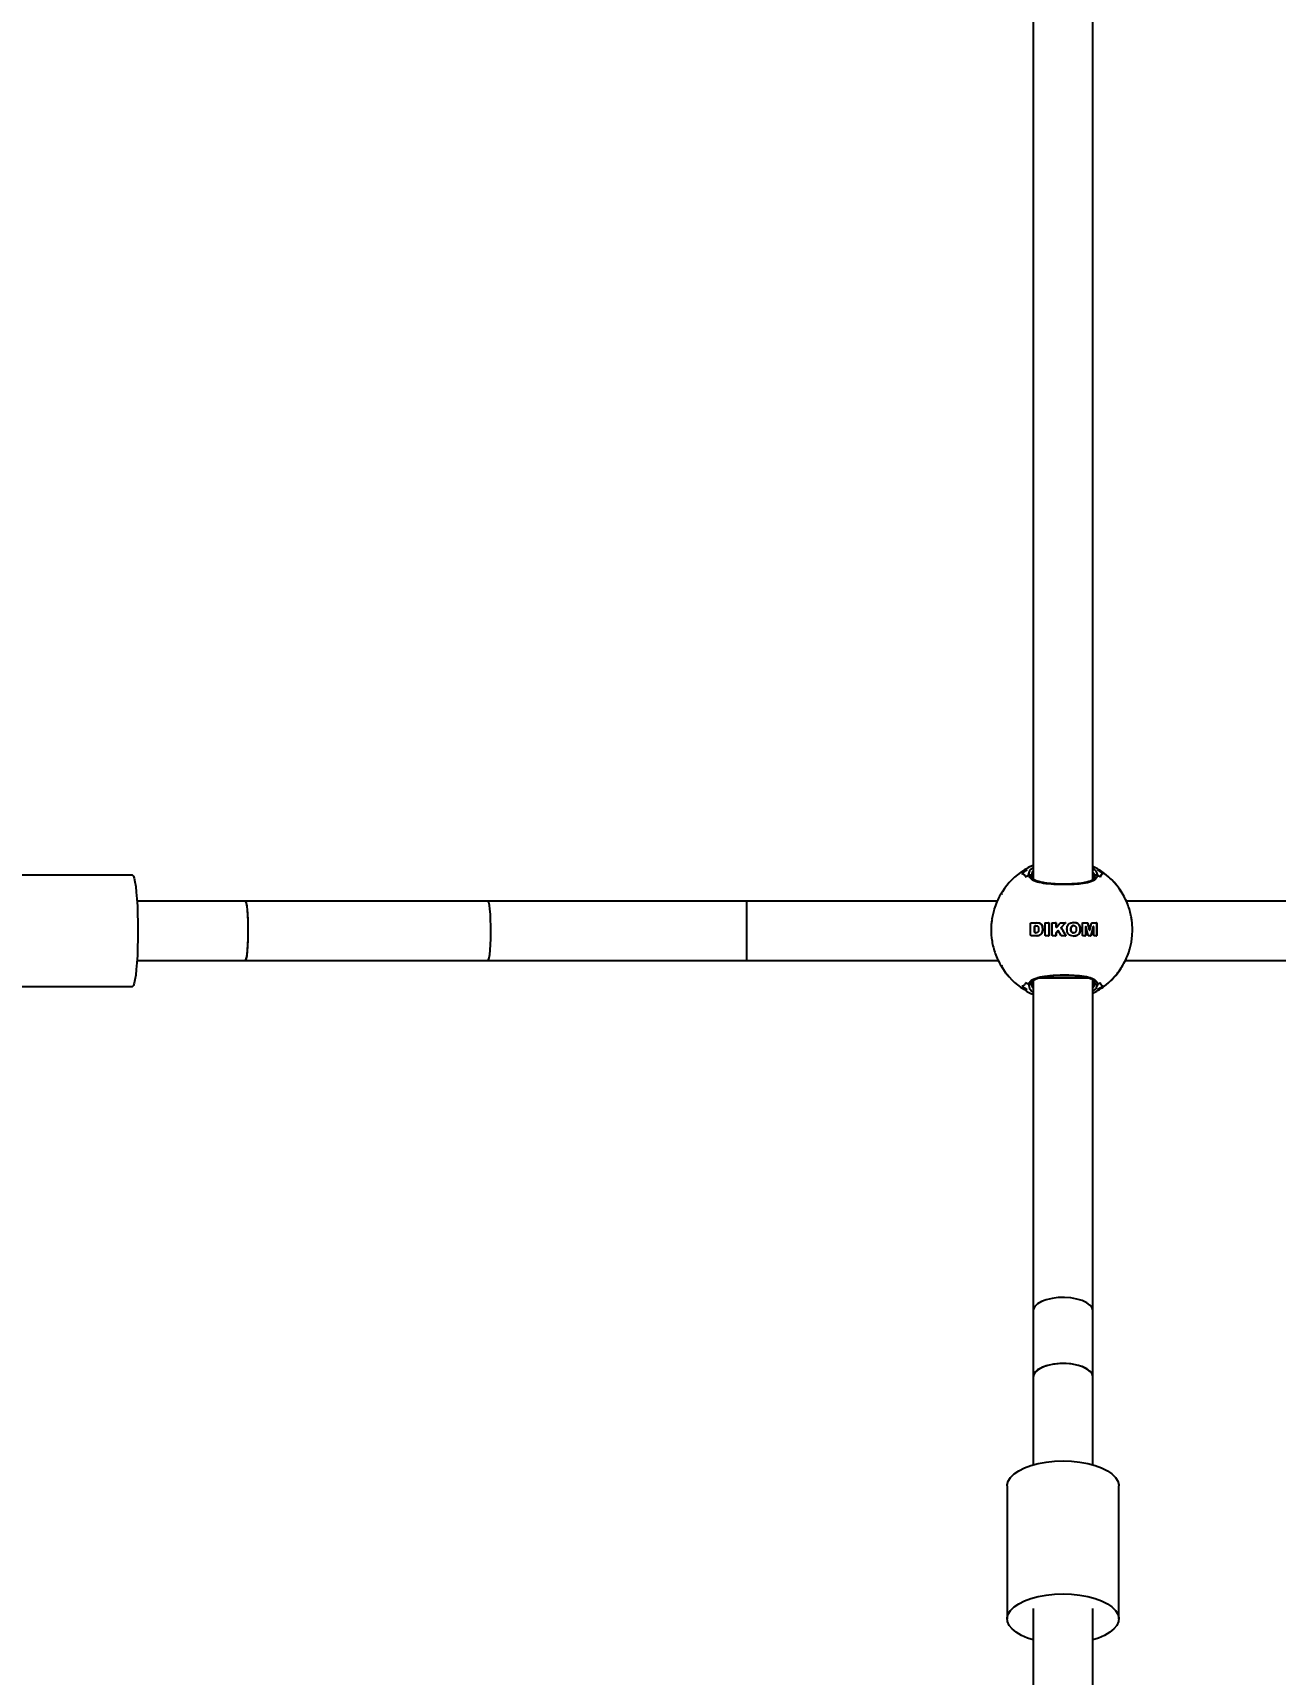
# Model space of a CAD drawing. Header units: millimetres. Extents: x -3650 to 2858, y -2899 to 2376.
# Drawn here: x -972.9 to -638.6, y -374.2 to 67.3 of the extents above; entities that cross this region are included whole.
import ezdxf

# ---------------------------------------------------------------- set-up
doc = ezdxf.new("R2010")
doc.units = ezdxf.units.MM
doc.layers.add('DIKOM_ОБЪЕКТ', color=7, linetype='Continuous')
doc.layers.add('DIKOM_РАЗМЕР_ЗОНА', color=7, linetype='Continuous')
doc.styles.add('style1', font='arial.ttf', dxfattribs={"width": 0.8})
doc.dimstyles.new('1-50', dxfattribs={"dimtxt": 300, "dimasz": 200, "dimexe": 100, "dimexo": 0, "dimgap": 100, "dimtad": 1, "dimdec": 0, "dimtxsty": 'style1', "dimcen": 0, "dimclrd": 7, "dimclre": 7, "dimadec": 1, "dimazin": 2, "dimtfac": 1, "dimtdec": 0, "dimtmove": 0, "dimatfit": 3, "dimfxl": 0, "dimlwd": 25, "dimlwe": 18, "dimarcsym": 0})

# ---------------------------------------------------------------- blocks, each defined once
blk = doc.blocks.new('*D0')
at = {"layer": 'Defpoints', "color": 0, "transparency": 16777216}
for p in [(-2742.04, -185.51), (2857.96, -185.51), (2857.96, -2799.5)]:
    blk.add_point(p, dxfattribs=at)
at = {"layer": 'DIKOM_РАЗМЕР_ЗОНА', "color": 7, "lineweight": 18, "transparency": 16777216}
for p, q in [((-2742.04, -185.51), (-2742.04, -2899.5)), ((2857.96, -185.51), (2857.96, -2899.5))]:
    blk.add_line(p, q, dxfattribs=at)
at = {"layer": 'DIKOM_РАЗМЕР_ЗОНА', "color": 7, "lineweight": 25, "transparency": 16777216}
blk.add_line((-2542.04, -2799.5), (2657.96, -2799.5), dxfattribs=at)
at = {"layer": 'DIKOM_РАЗМЕР_ЗОНА', "color": 7, "transparency": 16777216}
for points in [[(-2542.04, -2766.17), (-2542.04, -2832.83), (-2742.04, -2799.5)], [(2657.96, -2766.17), (2657.96, -2832.83), (2857.96, -2799.5)]]:
    blk.add_solid(points, dxfattribs=at)
at = {"layer": 'DIKOM_РАЗМЕР_ЗОНА', "color": 0, "transparency": 16777216, "insert": (57.96, -2546.33), "char_height": 300, "attachment_point": 5, "style": 'style1'}
blk.add_mtext('5600', dxfattribs=at)
blk = doc.blocks.new('*D1')
at = {"layer": 'Defpoints', "color": 0, "transparency": 16777216}
for p in [(-3199.48, 2375.76), (417.74, 2375.76), (57.96, -2124.24)]:
    blk.add_point(p, dxfattribs=at)
at = {"layer": 'DIKOM_РАЗМЕР_ЗОНА', "color": 7, "lineweight": 18, "transparency": 16777216}
for p, q in [((417.74, 2375.76), (-3299.48, 2375.76)), ((57.96, -2124.24), (-3299.48, -2124.24))]:
    blk.add_line(p, q, dxfattribs=at)
at = {"layer": 'DIKOM_РАЗМЕР_ЗОНА', "color": 7, "lineweight": 25, "transparency": 16777216}
blk.add_line((-3199.48, -1924.24), (-3199.48, 2175.76), dxfattribs=at)
at = {"layer": 'DIKOM_РАЗМЕР_ЗОНА', "color": 7, "transparency": 16777216}
for points in [[(-3232.81, 2175.76), (-3166.14, 2175.76), (-3199.48, 2375.76)], [(-3232.81, -1924.24), (-3166.14, -1924.24), (-3199.48, -2124.24)]]:
    blk.add_solid(points, dxfattribs=at)
at = {"layer": 'DIKOM_РАЗМЕР_ЗОНА', "color": 0, "transparency": 16777216, "insert": (-3452.65, 125.76), "char_height": 300, "attachment_point": 5, "rotation": 90, "style": 'style1'}
blk.add_mtext('4500', dxfattribs=at)

msp = doc.modelspace()

# ---------------------------------------------------------------- linework, layer by layer
at = {"layer": 'DIKOM_ОБЪЕКТ'}
for p, q in [((-703.67, 112.34), (-703.67, -160.3)), ((-687.67, -160.49), (-687.67, 112.53)), ((-686.69, -158.53), (-686.41, -159.3)), ((-946.07, -159.24), (-985.87, -159.24)), ((-704.13, -159.64), (-704.14, -159.45)), ((-687.17, -159.78), (-687.2, -159.69)), ((-915.67, -166.24), (-944.81, -166.24)), ((-850.41, -166.24), (-915.67, -166.24)), ((-780.75, -166.24), (-850.41, -166.24)), ((-713.33, -166.24), (-780.75, -166.24)), ((-780.75, -182.24), (-780.75, -166.24)), ((-712.15, -164.22), (-712.23, -164.48)), ((-711.89, -163.59), (-712.06, -163.87)), ((-711.99, -163.73), (-712.04, -163.89)), ((-413.33, -166.24), (-678.67, -166.24)), ((-704.41, -172.22), (-704.31, -172.11)), ((-704.31, -172.11), (-704.2, -172.07)), ((-704.2, -172.07), (-704.11, -172.07)), ((-704.11, -172.07), (-702.77, -172.07)), ((-702.77, -172.07), (-702.06, -172.17)), ((-702.06, -172.17), (-702.77, -172.07)), ((-702.06, -172.17), (-701.91, -172.23)), ((-701.91, -172.23), (-702.06, -172.17)), ((-702.06, -172.17), (-702.06, -172.17)), ((-700.29, -172.07), (-699.59, -172.07)), ((-698.39, -172.07), (-697.7, -172.07)), ((-696.15, -172.07), (-695.11, -172.07)), ((-696.06, -173.25), (-695.05, -172.21)), ((-695.05, -172.21), (-696.05, -173.25)), ((-695.05, -172.21), (-695.05, -172.21)), ((-692.14, -172.09), (-692.81, -172.05)), ((-692.14, -172.09), (-692.14, -172.09)), ((-690.24, -172.07), (-689.23, -172.07)), ((-687.75, -172.07), (-686.75, -172.07)), ((-704.41, -175.39), (-704.41, -172.27)), ((-704.4, -175.44), (-704.41, -175.39)), ((-704.19, -175.58), (-704.32, -175.53)), ((-704.11, -175.59), (-704.19, -175.58)), ((-702.76, -175.59), (-704.11, -175.59)), ((-703.3, -173.06), (-703.3, -174.59)), ((-703.3, -174.59), (-703.3, -173.06)), ((-703.3, -173.06), (-703.3, -173.06)), ((-703.3, -174.59), (-703.3, -174.59)), ((-703.07, -174.79), (-703.07, -174.79)), ((-703.06, -172.86), (-703.06, -172.86)), ((-703.05, -172.86), (-702.87, -172.87)), ((-702.67, -174.76), (-703.05, -174.79)), ((-703.04, -172.86), (-703.04, -172.86)), ((-703.04, -174.79), (-703.04, -174.79)), ((-702.63, -175.58), (-702.76, -175.59)), ((-702.75, -175.59), (-702.63, -175.58)), ((-702.1, -175.49), (-702.63, -175.58)), ((-702.63, -175.58), (-702.11, -175.49)), ((-702.63, -175.58), (-702.63, -175.58)), ((-702.46, -173.02), (-702.37, -173.13)), ((-702.11, -175.49), (-702.1, -175.49)), ((-701.91, -172.23), (-701.39, -172.69)), ((-701.4, -172.69), (-701.91, -172.23)), ((-701.91, -172.23), (-701.91, -172.23)), ((-701.2, -173.13), (-701.4, -172.69)), ((-701.4, -172.69), (-701.39, -172.69)), ((-701.39, -172.69), (-701.2, -173.13)), ((-701.25, -174.69), (-701.12, -174.11)), ((-701.25, -174.69), (-701.24, -174.69)), ((-701.12, -174.11), (-701.24, -174.69)), ((-701.2, -173.13), (-701.12, -174.11)), ((-701.12, -174.11), (-701.2, -173.13)), ((-701.2, -173.13), (-701.2, -173.13)), ((-701.12, -174.11), (-701.12, -174.11)), ((-700.49, -175.39), (-700.49, -172.27)), ((-699.59, -175.59), (-700.29, -175.59)), ((-699.39, -172.27), (-699.39, -175.39)), ((-699.39, -175.39), (-699.39, -172.27)), ((-699.39, -172.27), (-699.39, -172.27)), ((-699.39, -175.39), (-699.39, -175.39)), ((-698.59, -175.39), (-698.59, -172.26)), ((-697.7, -175.59), (-698.39, -175.59)), ((-697.5, -172.27), (-697.5, -173.2)), ((-697.5, -173.2), (-697.5, -172.27)), ((-697.5, -172.27), (-697.5, -172.27)), ((-697.5, -173.2), (-697.5, -173.2)), ((-697.5, -174.93), (-697.5, -175.39)), ((-697.5, -175.39), (-697.5, -174.93)), ((-697.5, -174.93), (-697.5, -174.93)), ((-697.5, -175.39), (-697.5, -175.39)), ((-697.43, -173.27), (-697.42, -173.27)), ((-697.36, -173.24), (-696.48, -172.22)), ((-697.07, -174.29), (-697.36, -174.59)), ((-697.36, -174.59), (-697.07, -174.29)), ((-697.36, -174.59), (-697.36, -174.59)), ((-697.07, -174.29), (-697.07, -174.29)), ((-696.97, -174.24), (-696.97, -174.24)), ((-696.28, -175.41), (-696.84, -174.32)), ((-696.09, -173.56), (-696.09, -173.56)), ((-696.06, -173.25), (-696.05, -173.25)), ((-695.05, -175.59), (-695.99, -175.59)), ((-694.96, -175.42), (-694.96, -175.42)), ((-693.52, -173.47), (-693.52, -174.19)), ((-693.52, -173.47), (-693.52, -173.47)), ((-693.52, -174.19), (-693.52, -173.47)), ((-693.52, -174.19), (-693.4, -174.54)), ((-693.52, -174.19), (-693.52, -174.19)), ((-693.39, -174.54), (-693.52, -174.19)), ((-693.4, -174.54), (-693.39, -174.54)), ((-693.35, -173.06), (-693.35, -173.06)), ((-693.08, -172.87), (-693.08, -172.87)), ((-692.84, -174.84), (-692.83, -174.84)), ((-692.82, -172.82), (-692.82, -172.82)), ((-692.8, -175.65), (-692.13, -175.56)), ((-692.11, -174.2), (-692.23, -174.55)), ((-692.13, -175.56), (-692.13, -175.56)), ((-692.1, -173.55), (-692.11, -174.2)), ((-691.13, -174.6), (-691.12, -174.6)), ((-691.1, -173.13), (-691.1, -173.13)), ((-690.44, -175.39), (-690.44, -172.27)), ((-689.76, -175.59), (-690.24, -175.59)), ((-689.57, -175.39), (-689.57, -173.1)), ((-689.57, -173.1), (-689.56, -173.1)), ((-689.57, -175.39), (-689.56, -175.39)), ((-689.56, -173.1), (-689.56, -175.39)), ((-689.54, -173.08), (-689.54, -173.08)), ((-688.94, -175.39), (-689.51, -173.1)), ((-688.54, -174.02), (-688.99, -172.26)), ((-688.98, -172.26), (-688.53, -174.02)), ((-688.29, -175.59), (-688.69, -175.59)), ((-688.54, -174.02), (-688.53, -174.02)), ((-688.49, -174.05), (-688.49, -174.05)), ((-688.44, -174.02), (-688, -172.26)), ((-687.47, -173.1), (-688.05, -175.39)), ((-688.05, -175.39), (-687.47, -173.1)), ((-688.05, -175.39), (-688.05, -175.39)), ((-687.47, -173.1), (-687.47, -173.1)), ((-687.44, -173.08), (-687.45, -173.08)), ((-687.42, -175.39), (-687.42, -173.1)), ((-686.75, -175.59), (-687.23, -175.59)), ((-686.56, -172.27), (-686.55, -175.39)), ((-686.56, -175.39), (-686.56, -172.27)), ((-686.56, -172.27), (-686.56, -172.27)), ((-686.56, -175.39), (-686.55, -175.39)), ((-944.81, -182.24), (-915.67, -182.24)), ((-915.67, -182.24), (-850.41, -182.24)), ((-850.41, -182.24), (-780.75, -182.24)), ((-780.75, -182.24), (-713.11, -182.24)), ((-712.23, -183.48), (-712.15, -183.74)), ((-712.04, -184.07), (-711.99, -184.23)), ((-678.92, -182.24), (-413.11, -182.24)), ((-985.87, -189.24), (-946.07, -189.24)), ((-704.61, -189.75), (-704.89, -188.66)), ((-704.09, -188.44), (-704.07, -188.52)), ((-703.67, -187.66), (-703.67, -276.47)), ((-688.47, -187.02), (-702.55, -187.02)), ((-687.67, -276.47), (-687.67, -187.47)), ((-687.2, -188.27), (-687.17, -188.18)), ((-686.41, -188.66), (-686.73, -189.47)), ((-685.76, -189.7), (-685.76, -189.98)), ((-685.84, -189.99), (-686.35, -190.06)), ((-703.67, -276.47), (-703.67, -294.24)), ((-687.67, -294.24), (-687.67, -276.47)), ((-703.67, -294.24), (-703.67, -317.88)), ((-687.67, -317.88), (-687.67, -294.24)), ((-710.67, -323.56), (-710.67, -359.33)), ((-680.67, -359.33), (-680.67, -323.56)), ((-703.67, -356.59), (-703.67, -400.03)), ((-687.67, -400.03), (-687.67, -356.59))]:
    msp.add_line(p, q, dxfattribs=at)
at = {"layer": 'DIKOM_ОБЪЕКТ', "flags": 128}
for points in [[(-946.07, -159.24), (-946.01, -159.25), (-945.79, -159.51), (-945.57, -160.12), (-945.36, -161.06), (-945.17, -162.31), (-945, -163.84), (-944.85, -165.61), (-944.73, -167.58), (-944.65, -169.71), (-944.6, -171.95), (-944.58, -174.24)], [(-915.67, -182.24), (-915.5, -182.05), (-915.33, -181.5), (-915.19, -180.61), (-915.06, -179.42), (-914.96, -177.98), (-914.9, -176.38), (-914.87, -174.67), (-914.88, -172.94), (-914.93, -171.28), (-915.01, -169.75), (-915.12, -168.43), (-915.26, -167.38), (-915.41, -166.66), (-915.58, -166.28), (-915.67, -166.24)], [(-915.67, -182.24), (-915.54, -182.13), (-915.37, -181.67), (-915.22, -180.86), (-915.09, -179.74), (-914.99, -178.36), (-914.91, -176.79), (-914.88, -175.1), (-914.88, -173.37), (-914.91, -171.68), (-914.99, -170.11), (-915.09, -168.74), (-915.22, -167.62), (-915.37, -166.81), (-915.54, -166.34), (-915.67, -166.24)], [(-850.41, -182.24), (-850.24, -182.05), (-850.07, -181.5), (-849.93, -180.61), (-849.8, -179.42), (-849.7, -177.98), (-849.64, -176.38), (-849.61, -174.67), (-849.62, -172.94), (-849.67, -171.28), (-849.75, -169.75), (-849.86, -168.43), (-850, -167.38), (-850.15, -166.66), (-850.32, -166.28), (-850.41, -166.24)], [(-944.58, -174.24), (-944.6, -176.53), (-944.65, -178.76), (-944.73, -180.89), (-944.85, -182.87), (-945, -184.64), (-945.17, -186.17), (-945.36, -187.42), (-945.57, -188.35), (-945.79, -188.96), (-946.01, -189.23), (-946.07, -189.24)], [(-687.67, -276.47), (-687.85, -275.7), (-688.41, -274.96), (-689.3, -274.3), (-690.49, -273.74), (-691.92, -273.31), (-693.53, -273.02), (-695.23, -272.89), (-696.96, -272.94), (-698.63, -273.14), (-700.16, -273.51), (-701.48, -274.01), (-702.52, -274.62), (-703.25, -275.32), (-703.62, -276.08), (-703.67, -276.47)], [(-687.67, -294.24), (-687.85, -293.47), (-688.41, -292.74), (-689.3, -292.07), (-690.49, -291.51), (-691.92, -291.08), (-693.53, -290.79), (-695.23, -290.66), (-696.96, -290.71), (-698.63, -290.91), (-700.16, -291.28), (-701.48, -291.78), (-702.52, -292.39), (-703.25, -293.09), (-703.62, -293.85), (-703.67, -294.24)], [(-687.67, -294.24), (-687.77, -293.66), (-688.24, -292.91), (-689.05, -292.23), (-690.17, -291.64), (-691.54, -291.17), (-693.11, -290.85), (-694.8, -290.68), (-696.53, -290.68), (-698.22, -290.85), (-699.79, -291.17), (-701.17, -291.64), (-702.29, -292.23), (-703.1, -292.91), (-703.56, -293.66), (-703.67, -294.24)], [(-710.67, -323.56), (-710.66, -323.3), (-710.39, -322.28), (-709.78, -321.29), (-708.85, -320.35), (-707.6, -319.49), (-706.07, -318.72), (-704.3, -318.07), (-702.32, -317.54), (-700.19, -317.16), (-697.96, -316.93), (-695.67, -316.85)], [(-695.67, -316.85), (-693.38, -316.93), (-691.14, -317.16), (-689.01, -317.54), (-687.04, -318.07), (-685.27, -318.72), (-683.74, -319.49), (-682.49, -320.35), (-681.55, -321.29), (-680.94, -322.28), (-680.68, -323.3), (-680.67, -323.56)], [(-703.67, -365.01), (-705.21, -364.51), (-706.87, -363.8), (-708.26, -362.98), (-709.36, -362.08), (-710.13, -361.11), (-710.57, -360.1), (-710.66, -359.08), (-710.39, -358.06), (-709.78, -357.07), (-708.85, -356.13), (-707.6, -355.27), (-706.07, -354.5), (-704.3, -353.85), (-702.32, -353.32), (-700.19, -352.94), (-697.96, -352.7), (-695.67, -352.62)], [(-695.67, -352.62), (-693.38, -352.7), (-691.14, -352.94), (-689.01, -353.32), (-687.04, -353.85), (-685.27, -354.5), (-683.74, -355.27), (-682.49, -356.13), (-681.55, -357.07), (-680.94, -358.06), (-680.68, -359.08), (-680.77, -360.1), (-681.2, -361.11), (-681.98, -362.08), (-683.08, -362.98), (-684.47, -363.8), (-686.12, -364.51), (-687.67, -365.01)]]:
    msp.add_lwpolyline(points, dxfattribs=at)
at = {"layer": 'DIKOM_ОБЪЕКТ'}
for centre, radius, start, end in [((-695.99, -173.97), 19, 122.6673, 147.3681), ((-695.82, -174), 18.7, 120.5917, 125.6198), ((-695.86, -173.99), 18.69, 54.3792, 59.4093), ((-696.01, -173.97), 19, 32.632, 57.3329), ((-695.65, -173.97), 17.33, 122.2236, 125.0525), ((-695.66, -173.98), 17.34, 54.9475, 57.7742), ((-696, -173.99), 18.99, 212.6278, 237.3369), ((-696.01, -173.99), 18.99, 302.6629, 327.3721), ((-695.84, -173.99), 18.67, 234.3687, 239.4059), ((-695.54, -173.84), 17.52, 234.9494, 237.7479), ((-695.77, -173.82), 17.54, 302.2544, 305.0504), ((-695.85, -174), 18.66, 300.5931, 305.6323)]:
    msp.add_arc(centre, radius, start, end, dxfattribs=at)
for points, knots in [([(-706.71, -158.8), (-706.53, -158.88), (-706.15, -159.04), (-705.79, -159.53), (-705.6, -159.78)], [0, 0, 0, 0, 0.496575, 1, 1, 1, 1]), ([(-705.6, -159.78), (-705.78, -159.53), (-706.15, -159.04), (-706.52, -158.88), (-706.71, -158.8)], [0, 0, 0, 0, 0.496486, 1, 1, 1, 1]), ([(-703.67, -156.64), (-704.01, -156.78), (-704.95, -157.16), (-705.79, -157.7), (-706.33, -158.05)], [0, 0, 0, 0, 0.368056, 1, 1, 1, 1]), ([(-704.89, -159.3), (-704.9, -159.26), (-704.96, -158.89), (-704.75, -158.5), (-704.56, -158.15)], [0, 0, 0, 0, 0.112865, 1, 1, 1, 1]), ([(-704.56, -158.15), (-704.54, -158.06), (-704.47, -157.74), (-704, -157.43), (-703.67, -157.21)], [0, 0, 0, 0, 0.283658, 1, 1, 1, 1]), ([(-703.67, -158.22), (-703.7, -158.25), (-704.17, -158.65), (-704.14, -159.07), (-704.12, -159.46)], [0, 0, 0, 0, 0.071282, 1, 1, 1, 1]), ([(-685.83, -157.96), (-685.94, -157.88), (-686.51, -157.47), (-687.15, -157.17), (-687.67, -156.93)], [0, 0, 0, 0, 0.19111, 1, 1, 1, 1]), ([(-687.67, -157.42), (-687.31, -157.69), (-686.81, -158.06), (-686.71, -158.43), (-686.69, -158.53)], [0, 0, 0, 0, 0.71125, 1, 1, 1, 1]), ([(-687.2, -159.69), (-687.19, -159.34), (-687.19, -158.95), (-687.62, -158.54), (-687.67, -158.5)], [0, 0, 0, 0, 0.884617, 1, 1, 1, 1]), ([(-676.99, -173.98), (-677.02, -173.15), (-677.07, -171.99), (-677.34, -170.28), (-677.68, -168.82), (-678.24, -167.12), (-679.01, -165.39), (-680, -163.66), (-681.21, -161.98), (-682.65, -160.4), (-684.19, -159.03), (-685.31, -158.29), (-685.83, -157.96)], [0, 0, 0, 0, 0.129772, 0.183155, 0.271805, 0.364325, 0.464039, 0.568653, 0.677257, 0.789171, 0.903902, 1, 1, 1, 1]), ([(-685.7, -159.78), (-685.58, -159.53), (-685.34, -159.04), (-685.1, -158.88), (-684.98, -158.8)], [0, 0, 0, 0, 0.496485, 1, 1, 1, 1]), ([(-684.98, -158.8), (-685.1, -158.88), (-685.34, -159.04), (-685.58, -159.53), (-685.7, -159.78)], [0, 0, 0, 0, 0.496573, 1, 1, 1, 1]), ([(-704.16, -159.62), (-704.16, -159.61), (-704.17, -159.53), (-704.25, -159.41), (-704.39, -159.29), (-704.56, -159.23), (-704.73, -159.23), (-704.83, -159.27), (-704.88, -159.3), (-704.89, -159.3)], [0, 0, 0, 0, 0.031903, 0.241196, 0.444783, 0.634215, 0.810284, 0.980065, 1, 1, 1, 1]), ([(-704.89, -159.3), (-704.84, -159.28), (-704.75, -159.23), (-704.58, -159.23), (-704.43, -159.27), (-704.29, -159.36), (-704.19, -159.5), (-704.14, -159.65), (-704.13, -159.74), (-704.13, -159.78)], [0, 0, 0, 0, 0.145335, 0.29079, 0.434703, 0.582192, 0.738608, 0.9062, 1, 1, 1, 1]), ([(-686.41, -159.3), (-686.51, -159.68), (-686.71, -160.44), (-688.35, -161.23), (-690.55, -161.62), (-693.08, -161.81), (-695.83, -161.86), (-698.9, -161.75), (-701.6, -161.44), (-703.62, -160.83), (-704.64, -160.06), (-704.83, -159.5), (-704.89, -159.3)], [0, 0, 0, 0, 0.111435, 0.22936, 0.339014, 0.410111, 0.516711, 0.623258, 0.729394, 0.834803, 0.941416, 1, 1, 1, 1]), ([(-695.5, -161.7), (-695.57, -161.7), (-696.18, -161.7), (-697.35, -161.67), (-698.93, -161.58), (-700.39, -161.42), (-701.66, -161.19), (-702.69, -160.88), (-703.46, -160.51), (-703.93, -160.1), (-704.13, -159.83), (-704.13, -159.66), (-704.13, -159.64)], [0, 0, 0, 0, 0.014271, 0.137224, 0.25948, 0.3807, 0.501416, 0.620167, 0.738565, 0.856337, 0.978309, 1, 1, 1, 1]), ([(-687.2, -159.81), (-687.2, -159.86), (-687.21, -160.04), (-687.41, -160.32), (-687.9, -160.7), (-688.68, -161.04), (-689.74, -161.3), (-691.02, -161.5), (-692.47, -161.62), (-693.99, -161.69), (-695.02, -161.7), (-695.5, -161.7)], [0, 0, 0, 0, 0.050539, 0.174305, 0.28766, 0.408263, 0.528485, 0.647396, 0.76978, 0.89136, 1, 1, 1, 1]), ([(-686.41, -159.3), (-686.46, -159.28), (-686.55, -159.23), (-686.72, -159.23), (-686.87, -159.27), (-687.01, -159.36), (-687.11, -159.5), (-687.16, -159.65), (-687.17, -159.74), (-687.17, -159.78)], [0, 0, 0, 0, 0.14533, 0.290781, 0.434715, 0.582199, 0.73861, 0.906205, 1, 1, 1, 1]), ([(-687.17, -159.78), (-687.16, -159.71), (-687.15, -159.58), (-687.05, -159.41), (-686.91, -159.29), (-686.74, -159.23), (-686.57, -159.23), (-686.47, -159.27), (-686.42, -159.3), (-686.41, -159.3)], [0, 0, 0, 0, 0.1777, 0.355469, 0.528413, 0.689313, 0.838836, 0.983044, 1, 1, 1, 1]), ([(-712.06, -163.87), (-712.29, -164.23), (-712.92, -165.2), (-713.67, -166.87), (-714.28, -168.68), (-714.63, -170.07), (-714.74, -170.83), (-714.78, -171.09)], [0, 0, 0, 0, 0.164454, 0.445198, 0.703344, 0.900364, 1, 1, 1, 1]), ([(-714.73, -171.1), (-714.8, -171.42), (-714.99, -172.31), (-715.02, -174.3), (-714.97, -176.08), (-714.75, -177.01), (-714.73, -177.11)], [0, 0, 0, 0, 0.17298, 0.481734, 0.944296, 1, 1, 1, 1]), ([(-700.49, -172.27), (-700.49, -172.24), (-700.48, -172.2), (-700.45, -172.14), (-700.4, -172.1), (-700.34, -172.07), (-700.3, -172.07), (-700.29, -172.07)], [0, 0, 0, 0, 0.210496, 0.421631, 0.633405, 0.854068, 1, 1, 1, 1]), ([(-699.39, -172.27), (-699.4, -172.24), (-699.4, -172.2), (-699.44, -172.14), (-699.5, -172.09), (-699.55, -172.07), (-699.59, -172.07), (-699.6, -172.07)], [0, 0, 0, 0, 0.219375, 0.43833, 0.666348, 0.903989, 1, 1, 1, 1]), ([(-699.59, -172.07), (-699.57, -172.07), (-699.52, -172.08), (-699.45, -172.12), (-699.41, -172.18), (-699.39, -172.23), (-699.39, -172.26), (-699.39, -172.27)], [0, 0, 0, 0, 0.240945, 0.481785, 0.722246, 0.954156, 1, 1, 1, 1]), ([(-698.59, -172.26), (-698.59, -172.24), (-698.59, -172.2), (-698.55, -172.14), (-698.51, -172.1), (-698.45, -172.07), (-698.41, -172.07), (-698.39, -172.07)], [0, 0, 0, 0, 0.207801, 0.416203, 0.622773, 0.831239, 1, 1, 1, 1]), ([(-697.7, -172.07), (-697.68, -172.07), (-697.63, -172.08), (-697.57, -172.11), (-697.52, -172.17), (-697.5, -172.22), (-697.5, -172.26), (-697.5, -172.27)], [0, 0, 0, 0, 0.228838, 0.457912, 0.68845, 0.917228, 1, 1, 1, 1]), ([(-697.5, -172.27), (-697.51, -172.24), (-697.51, -172.2), (-697.55, -172.13), (-697.61, -172.09), (-697.66, -172.07), (-697.69, -172.07), (-697.7, -172.07)], [0, 0, 0, 0, 0.224066, 0.448539, 0.675943, 0.906373, 1, 1, 1, 1]), ([(-696.48, -172.22), (-696.44, -172.18), (-696.36, -172.11), (-696.24, -172.07), (-696.17, -172.07), (-696.15, -172.07)], [0, 0, 0, 0, 0.427634, 0.855278, 1, 1, 1, 1]), ([(-695.11, -172.07), (-695.1, -172.07), (-695.08, -172.07), (-695.06, -172.09), (-695.04, -172.11), (-695.03, -172.14), (-695.03, -172.16), (-695.03, -172.19), (-695.04, -172.2), (-695.05, -172.21)], [0, 0, 0, 0, 0.146905, 0.293554, 0.441854, 0.590389, 0.739344, 0.889423, 1, 1, 1, 1]), ([(-695.05, -172.21), (-695.05, -172.2), (-695.03, -172.19), (-695.03, -172.16), (-695.03, -172.13), (-695.04, -172.1), (-695.07, -172.08), (-695.09, -172.07), (-695.11, -172.07), (-695.11, -172.07)], [0, 0, 0, 0, 0.149661, 0.298676, 0.448513, 0.598776, 0.748549, 0.896638, 1, 1, 1, 1]), ([(-694.54, -173.15), (-694.48, -172.98), (-694.35, -172.66), (-694, -172.31), (-693.72, -172.18), (-693.58, -172.12)], [0, 0, 0, 0, 0.356985, 0.69517, 1, 1, 1, 1]), ([(-693.58, -172.12), (-693.27, -172.06), (-692.78, -171.97), (-692.31, -172.06), (-692.14, -172.09)], [0, 0, 0, 0, 0.646342, 1, 1, 1, 1]), ([(-692.14, -172.09), (-691.98, -172.16), (-691.66, -172.28), (-691.29, -172.66), (-691.16, -172.97), (-691.1, -173.13)], [0, 0, 0, 0, 0.338054, 0.676281, 1, 1, 1, 1]), ([(-691.1, -173.13), (-691.16, -172.97), (-691.29, -172.65), (-691.67, -172.28), (-691.98, -172.16), (-692.14, -172.09)], [0, 0, 0, 0, 0.330513, 0.66092, 1, 1, 1, 1]), ([(-690.44, -172.27), (-690.44, -172.24), (-690.44, -172.2), (-690.41, -172.15), (-690.37, -172.1), (-690.31, -172.07), (-690.27, -172.07), (-690.24, -172.07)], [0, 0, 0, 0, 0.190591, 0.381716, 0.58053, 0.790884, 1, 1, 1, 1]), ([(-689.23, -172.07), (-689.2, -172.07), (-689.14, -172.08), (-689.06, -172.13), (-689, -172.19), (-688.99, -172.24), (-688.98, -172.26)], [0, 0, 0, 0, 0.285045, 0.570779, 0.836689, 1, 1, 1, 1]), ([(-688, -172.26), (-687.98, -172.23), (-687.95, -172.17), (-687.88, -172.1), (-687.81, -172.07), (-687.76, -172.07), (-687.75, -172.07)], [0, 0, 0, 0, 0.289888, 0.578527, 0.898216, 1, 1, 1, 1]), ([(-686.56, -172.27), (-686.56, -172.25), (-686.57, -172.21), (-686.6, -172.15), (-686.64, -172.11), (-686.69, -172.08), (-686.73, -172.07), (-686.76, -172.07)], [0, 0, 0, 0, 0.180252, 0.359632, 0.544828, 0.75432, 1, 1, 1, 1]), ([(-686.75, -172.07), (-686.72, -172.07), (-686.67, -172.08), (-686.61, -172.13), (-686.57, -172.19), (-686.56, -172.24), (-686.56, -172.26), (-686.56, -172.27)], [0, 0, 0, 0, 0.322268, 0.547323, 0.773808, 0.968918, 1, 1, 1, 1]), ([(-704.41, -172.27), (-704.41, -172.26), (-704.41, -172.24), (-704.41, -172.22), (-704.41, -172.22)], [0, 0, 0, 0, 0.536855, 1, 1, 1, 1]), ([(-704.32, -175.53), (-704.34, -175.52), (-704.37, -175.49), (-704.39, -175.45), (-704.4, -175.44)], [0, 0, 0, 0, 0.555368, 1, 1, 1, 1]), ([(-703.05, -172.86), (-703.09, -172.87), (-703.16, -172.87), (-703.23, -172.92), (-703.28, -172.99), (-703.3, -173.04), (-703.3, -173.06)], [0, 0, 0, 0, 0.32375, 0.603494, 0.807584, 1, 1, 1, 1]), ([(-703.3, -173.06), (-703.29, -173.04), (-703.28, -172.99), (-703.24, -172.93), (-703.18, -172.89), (-703.11, -172.86), (-703.07, -172.86), (-703.05, -172.86)], [0, 0, 0, 0, 0.193623, 0.386648, 0.591765, 0.825304, 1, 1, 1, 1]), ([(-703.3, -174.59), (-703.3, -174.61), (-703.29, -174.66), (-703.25, -174.72), (-703.19, -174.76), (-703.13, -174.79), (-703.09, -174.79), (-703.07, -174.79)], [0, 0, 0, 0, 0.195156, 0.389556, 0.596433, 0.832004, 1, 1, 1, 1]), ([(-703.05, -174.79), (-703.08, -174.79), (-703.15, -174.78), (-703.23, -174.73), (-703.28, -174.67), (-703.29, -174.62), (-703.3, -174.59), (-703.3, -174.59)], [0, 0, 0, 0, 0.30984, 0.579231, 0.779594, 0.961322, 1, 1, 1, 1]), ([(-702.87, -172.87), (-702.77, -172.89), (-702.62, -172.92), (-702.5, -173), (-702.46, -173.02)], [0, 0, 0, 0, 0.709338, 1, 1, 1, 1]), ([(-702.38, -174.57), (-702.43, -174.63), (-702.52, -174.71), (-702.63, -174.75), (-702.67, -174.76)], [0, 0, 0, 0, 0.617404, 1, 1, 1, 1]), ([(-702.27, -174.34), (-702.29, -174.4), (-702.31, -174.48), (-702.36, -174.55), (-702.38, -174.57)], [0, 0, 0, 0, 0.68874, 1, 1, 1, 1]), ([(-702.37, -173.13), (-702.33, -173.2), (-702.28, -173.29), (-702.26, -173.39), (-702.26, -173.41)], [0, 0, 0, 0, 0.785672, 1, 1, 1, 1]), ([(-702.26, -173.41), (-702.24, -173.67), (-702.21, -173.98), (-702.26, -174.29), (-702.27, -174.34)], [0, 0, 0, 0, 0.827828, 1, 1, 1, 1]), ([(-702.11, -175.49), (-701.93, -175.4), (-701.58, -175.22), (-701.36, -174.87), (-701.25, -174.69)], [0, 0, 0, 0, 0.489812, 1, 1, 1, 1]), ([(-701.24, -174.69), (-701.34, -174.85), (-701.53, -175.16), (-701.87, -175.39), (-702.06, -175.47), (-702.1, -175.49)], [0, 0, 0, 0, 0.445376, 0.889307, 1, 1, 1, 1]), ([(-700.29, -175.59), (-700.31, -175.58), (-700.36, -175.58), (-700.42, -175.55), (-700.46, -175.5), (-700.49, -175.44), (-700.49, -175.4), (-700.49, -175.39)], [0, 0, 0, 0, 0.220463, 0.44126, 0.651311, 0.848339, 1, 1, 1, 1]), ([(-699.39, -175.39), (-699.39, -175.41), (-699.4, -175.45), (-699.43, -175.51), (-699.48, -175.56), (-699.54, -175.58), (-699.57, -175.59), (-699.59, -175.59)], [0, 0, 0, 0, 0.206317, 0.412596, 0.625854, 0.848781, 1, 1, 1, 1]), ([(-699.59, -175.59), (-699.57, -175.58), (-699.52, -175.58), (-699.46, -175.54), (-699.41, -175.49), (-699.39, -175.43), (-699.39, -175.4), (-699.39, -175.39)], [0, 0, 0, 0, 0.228666, 0.457553, 0.685607, 0.904696, 1, 1, 1, 1]), ([(-698.39, -175.59), (-698.41, -175.59), (-698.46, -175.58), (-698.52, -175.55), (-698.56, -175.5), (-698.59, -175.45), (-698.59, -175.41), (-698.59, -175.39)], [0, 0, 0, 0, 0.208522, 0.417201, 0.62182, 0.821155, 1, 1, 1, 1]), ([(-697.5, -175.39), (-697.5, -175.41), (-697.5, -175.45), (-697.54, -175.51), (-697.59, -175.56), (-697.64, -175.58), (-697.68, -175.59), (-697.7, -175.59)], [0, 0, 0, 0, 0.209032, 0.418091, 0.630582, 0.845552, 1, 1, 1, 1]), ([(-697.7, -175.59), (-697.68, -175.58), (-697.63, -175.58), (-697.57, -175.55), (-697.53, -175.5), (-697.5, -175.44), (-697.5, -175.4), (-697.5, -175.39)], [0, 0, 0, 0, 0.214992, 0.429986, 0.64611, 0.860777, 1, 1, 1, 1]), ([(-697.5, -173.2), (-697.5, -173.2), (-697.49, -173.22), (-697.48, -173.24), (-697.47, -173.26), (-697.44, -173.27), (-697.42, -173.27), (-697.39, -173.27), (-697.38, -173.26), (-697.37, -173.25), (-697.36, -173.24)], [0, 0, 0, 0, 0.130898, 0.262594, 0.394423, 0.528178, 0.662957, 0.797719, 0.931296, 1, 1, 1, 1]), ([(-697.43, -173.27), (-697.43, -173.27), (-697.44, -173.27), (-697.46, -173.27), (-697.48, -173.25), (-697.49, -173.23), (-697.5, -173.21), (-697.5, -173.2), (-697.5, -173.2)], [0, 0, 0, 0, 0.05395, 0.263089, 0.474372, 0.683231, 0.891397, 1, 1, 1, 1]), ([(-697.36, -174.59), (-697.39, -174.63), (-697.46, -174.7), (-697.49, -174.83), (-697.5, -174.91), (-697.5, -174.93)], [0, 0, 0, 0, 0.404749, 0.80955, 1, 1, 1, 1]), ([(-697.5, -174.93), (-697.5, -174.88), (-697.49, -174.78), (-697.43, -174.66), (-697.38, -174.6), (-697.36, -174.59)], [0, 0, 0, 0, 0.401135, 0.801832, 1, 1, 1, 1]), ([(-696.84, -174.32), (-696.85, -174.31), (-696.87, -174.28), (-696.91, -174.25), (-696.96, -174.24), (-697.01, -174.25), (-697.04, -174.26), (-697.06, -174.28), (-697.07, -174.29)], [0, 0, 0, 0, 0.180289, 0.360183, 0.541153, 0.723368, 0.906642, 1, 1, 1, 1]), ([(-697.07, -174.29), (-697.06, -174.28), (-697.03, -174.25), (-697, -174.24), (-696.97, -174.24), (-696.97, -174.24)], [0, 0, 0, 0, 0.431603, 0.863309, 1, 1, 1, 1]), ([(-695.99, -175.59), (-696.03, -175.58), (-696.11, -175.57), (-696.21, -175.51), (-696.26, -175.44), (-696.28, -175.41)], [0, 0, 0, 0, 0.330852, 0.661682, 1, 1, 1, 1]), ([(-696.09, -173.56), (-696.1, -173.53), (-696.13, -173.48), (-696.13, -173.38), (-696.1, -173.3), (-696.07, -173.26), (-696.06, -173.25)], [0, 0, 0, 0, 0.27413, 0.549082, 0.822517, 1, 1, 1, 1]), ([(-696.05, -173.25), (-696.07, -173.27), (-696.11, -173.32), (-696.13, -173.42), (-696.12, -173.5), (-696.1, -173.54), (-696.09, -173.56)], [0, 0, 0, 0, 0.273549, 0.546539, 0.820561, 1, 1, 1, 1]), ([(-696.09, -173.56), (-695.9, -173.87), (-695.52, -174.49), (-695.14, -175.11), (-694.96, -175.42)], [0, 0, 0, 0, 0.49862, 1, 1, 1, 1]), ([(-694.96, -175.42), (-695.15, -175.11), (-695.52, -174.49), (-695.9, -173.87), (-696.09, -173.56)], [0, 0, 0, 0, 0.49858, 1, 1, 1, 1]), ([(-695.06, -175.59), (-695.04, -175.58), (-695.02, -175.58), (-694.98, -175.56), (-694.96, -175.52), (-694.95, -175.49), (-694.95, -175.45), (-694.96, -175.43), (-694.96, -175.42)], [0, 0, 0, 0, 0.171381, 0.343123, 0.514991, 0.68764, 0.860453, 1, 1, 1, 1]), ([(-694.96, -175.42), (-694.95, -175.43), (-694.94, -175.45), (-694.94, -175.49), (-694.96, -175.53), (-694.99, -175.56), (-695.02, -175.58), (-695.04, -175.58), (-695.05, -175.59)], [0, 0, 0, 0, 0.173958, 0.347851, 0.52147, 0.695229, 0.867612, 1, 1, 1, 1]), ([(-694.54, -174.5), (-694.58, -174.15), (-694.64, -173.69), (-694.56, -173.25), (-694.54, -173.15)], [0, 0, 0, 0, 0.776375, 1, 1, 1, 1]), ([(-693.68, -175.49), (-693.82, -175.43), (-694.1, -175.29), (-694.4, -174.93), (-694.49, -174.64), (-694.54, -174.5)], [0, 0, 0, 0, 0.337003, 0.674206, 1, 1, 1, 1]), ([(-692.13, -175.56), (-692.37, -175.61), (-692.89, -175.71), (-693.41, -175.57), (-693.68, -175.49)], [0, 0, 0, 0, 0.468593, 1, 1, 1, 1]), ([(-693.35, -173.06), (-693.4, -173.15), (-693.48, -173.28), (-693.51, -173.42), (-693.52, -173.47)], [0, 0, 0, 0, 0.667212, 1, 1, 1, 1]), ([(-693.52, -173.47), (-693.49, -173.38), (-693.46, -173.23), (-693.37, -173.1), (-693.35, -173.06)], [0, 0, 0, 0, 0.667309, 1, 1, 1, 1]), ([(-693.4, -174.54), (-693.35, -174.6), (-693.25, -174.72), (-693.05, -174.82), (-692.9, -174.83), (-692.84, -174.84)], [0, 0, 0, 0, 0.346711, 0.693599, 1, 1, 1, 1]), ([(-692.77, -174.84), (-692.85, -174.84), (-693, -174.84), (-693.22, -174.73), (-693.34, -174.62), (-693.39, -174.55), (-693.39, -174.54)], [0, 0, 0, 0, 0.320711, 0.641335, 0.961024, 1, 1, 1, 1]), ([(-693.08, -172.87), (-693.15, -172.91), (-693.25, -172.96), (-693.33, -173.04), (-693.35, -173.06)], [0, 0, 0, 0, 0.698939, 1, 1, 1, 1]), ([(-693.35, -173.06), (-693.29, -173.01), (-693.21, -172.93), (-693.11, -172.89), (-693.08, -172.87)], [0, 0, 0, 0, 0.699105, 1, 1, 1, 1]), ([(-693.08, -172.87), (-693, -172.85), (-692.86, -172.81), (-692.72, -172.83), (-692.66, -172.84)], [0, 0, 0, 0, 0.581693, 1, 1, 1, 1]), ([(-692.82, -172.83), (-692.85, -172.83), (-692.94, -172.82), (-693.02, -172.85), (-693.08, -172.87)], [0, 0, 0, 0, 0.329169, 1, 1, 1, 1]), ([(-692.23, -174.55), (-692.28, -174.6), (-692.37, -174.72), (-692.57, -174.82), (-692.71, -174.83), (-692.77, -174.84)], [0, 0, 0, 0, 0.348284, 0.696324, 1, 1, 1, 1]), ([(-692.66, -172.84), (-692.57, -172.88), (-692.43, -172.93), (-692.32, -173.03), (-692.28, -173.06)], [0, 0, 0, 0, 0.662632, 1, 1, 1, 1]), ([(-692.28, -173.06), (-692.23, -173.14), (-692.13, -173.29), (-692.11, -173.47), (-692.1, -173.55)], [0, 0, 0, 0, 0.548955, 1, 1, 1, 1]), ([(-691.12, -174.6), (-691.2, -174.77), (-691.37, -175.09), (-691.75, -175.41), (-692.02, -175.52), (-692.13, -175.56)], [0, 0, 0, 0, 0.37871, 0.757083, 1, 1, 1, 1]), ([(-692.13, -175.56), (-691.96, -175.49), (-691.63, -175.34), (-691.29, -174.97), (-691.17, -174.7), (-691.13, -174.6)], [0, 0, 0, 0, 0.385538, 0.771313, 1, 1, 1, 1]), ([(-691.13, -174.6), (-691.07, -174.24), (-690.99, -173.75), (-691.08, -173.26), (-691.1, -173.13)], [0, 0, 0, 0, 0.724712, 1, 1, 1, 1]), ([(-691.1, -173.13), (-691.05, -173.49), (-690.99, -173.98), (-691.09, -174.47), (-691.12, -174.6)], [0, 0, 0, 0, 0.724301, 1, 1, 1, 1]), ([(-690.24, -175.59), (-690.27, -175.58), (-690.31, -175.58), (-690.37, -175.54), (-690.42, -175.49), (-690.44, -175.43), (-690.44, -175.4), (-690.44, -175.39)], [0, 0, 0, 0, 0.228472, 0.457048, 0.68345, 0.900542, 1, 1, 1, 1]), ([(-689.77, -175.59), (-689.74, -175.59), (-689.7, -175.58), (-689.64, -175.55), (-689.6, -175.5), (-689.57, -175.44), (-689.57, -175.4), (-689.57, -175.39)], [0, 0, 0, 0, 0.217165, 0.434459, 0.640558, 0.831766, 1, 1, 1, 1]), ([(-689.56, -175.39), (-689.57, -175.41), (-689.57, -175.45), (-689.59, -175.5), (-689.63, -175.55), (-689.68, -175.58), (-689.73, -175.59), (-689.76, -175.59), (-689.76, -175.59)], [0, 0, 0, 0, 0.181522, 0.363627, 0.545382, 0.735145, 0.937668, 1, 1, 1, 1]), ([(-689.57, -173.1), (-689.57, -173.1), (-689.56, -173.1), (-689.56, -173.09), (-689.55, -173.08), (-689.55, -173.08), (-689.54, -173.08), (-689.54, -173.08)], [0, 0, 0, 0, 0.226643, 0.454875, 0.694206, 0.950578, 1, 1, 1, 1]), ([(-689.51, -173.1), (-689.52, -173.1), (-689.52, -173.09), (-689.53, -173.08), (-689.53, -173.08), (-689.54, -173.08), (-689.55, -173.09), (-689.56, -173.09), (-689.56, -173.1), (-689.56, -173.1), (-689.56, -173.1)], [0, 0, 0, 0, 0.124735, 0.249708, 0.380288, 0.51937, 0.665668, 0.811791, 0.950077, 1, 1, 1, 1]), ([(-688.69, -175.59), (-688.72, -175.58), (-688.78, -175.58), (-688.86, -175.53), (-688.92, -175.46), (-688.93, -175.41), (-688.94, -175.39)], [0, 0, 0, 0, 0.283967, 0.568046, 0.8446, 1, 1, 1, 1]), ([(-688.49, -174.05), (-688.49, -174.05), (-688.5, -174.05), (-688.51, -174.05), (-688.53, -174.04), (-688.54, -174.03), (-688.54, -174.02), (-688.54, -174.02)], [0, 0, 0, 0, 0.019401, 0.319671, 0.619183, 0.89519, 1, 1, 1, 1]), ([(-688.53, -174.02), (-688.53, -174.02), (-688.53, -174.03), (-688.52, -174.04), (-688.5, -174.05), (-688.48, -174.05), (-688.47, -174.05), (-688.45, -174.04), (-688.44, -174.03), (-688.44, -174.02), (-688.44, -174.02)], [0, 0, 0, 0, 0.119616, 0.240741, 0.369542, 0.510807, 0.660675, 0.809809, 0.947628, 1, 1, 1, 1]), ([(-688.3, -175.59), (-688.27, -175.58), (-688.21, -175.58), (-688.13, -175.53), (-688.07, -175.46), (-688.06, -175.41), (-688.05, -175.39)], [0, 0, 0, 0, 0.282105, 0.564682, 0.822609, 1, 1, 1, 1]), ([(-688.05, -175.39), (-688.06, -175.42), (-688.07, -175.47), (-688.12, -175.53), (-688.19, -175.57), (-688.25, -175.59), (-688.28, -175.59), (-688.29, -175.59)], [0, 0, 0, 0, 0.216256, 0.432973, 0.659987, 0.912227, 1, 1, 1, 1]), ([(-687.42, -173.1), (-687.42, -173.1), (-687.42, -173.1), (-687.43, -173.09), (-687.43, -173.09), (-687.44, -173.08), (-687.45, -173.08), (-687.46, -173.09), (-687.47, -173.09), (-687.47, -173.1), (-687.47, -173.1)], [0, 0, 0, 0, 0.113671, 0.227108, 0.347177, 0.485297, 0.639832, 0.804208, 0.964329, 1, 1, 1, 1]), ([(-687.47, -173.1), (-687.47, -173.1), (-687.47, -173.09), (-687.46, -173.09), (-687.45, -173.08), (-687.45, -173.08), (-687.45, -173.08)], [0, 0, 0, 0, 0.295517, 0.591331, 0.920905, 1, 1, 1, 1]), ([(-687.23, -175.59), (-687.26, -175.58), (-687.31, -175.57), (-687.38, -175.51), (-687.41, -175.45), (-687.42, -175.41), (-687.42, -175.39)], [0, 0, 0, 0, 0.321094, 0.609482, 0.826986, 1, 1, 1, 1]), ([(-686.55, -175.39), (-686.56, -175.4), (-686.56, -175.44), (-686.58, -175.5), (-686.62, -175.54), (-686.67, -175.57), (-686.72, -175.59), (-686.74, -175.59), (-686.75, -175.59)], [0, 0, 0, 0, 0.169606, 0.338232, 0.511854, 0.706827, 0.934145, 1, 1, 1, 1]), ([(-686.75, -175.59), (-686.73, -175.58), (-686.68, -175.58), (-686.62, -175.53), (-686.57, -175.48), (-686.56, -175.42), (-686.56, -175.39), (-686.56, -175.39)], [0, 0, 0, 0, 0.301056, 0.521249, 0.742615, 0.930838, 1, 1, 1, 1]), ([(-685.83, -190), (-685.66, -189.9), (-684.83, -189.42), (-683.49, -188.32), (-681.84, -186.73), (-680.42, -184.94), (-679.24, -183.04), (-678.34, -181.09), (-677.72, -179.28), (-677.34, -177.66), (-677.06, -175.95), (-677.02, -174.72), (-676.99, -173.98)], [0, 0, 0, 0, 0.030465, 0.151114, 0.271216, 0.390416, 0.508026, 0.622285, 0.727325, 0.807501, 0.883349, 1, 1, 1, 1]), ([(-714.74, -177.11), (-714.73, -177.23), (-714.62, -177.9), (-714.32, -179.14), (-713.76, -180.84), (-713.03, -182.52), (-712.39, -183.58), (-712.08, -184.1)], [0, 0, 0, 0, 0.046712, 0.271655, 0.506419, 0.759433, 1, 1, 1, 1]), ([(-712.08, -184.1), (-712.05, -184.15), (-711.68, -184.81), (-711.08, -185.61), (-710.45, -186.3), (-710.29, -186.47)], [0, 0, 0, 0, 0.062739, 0.758385, 1, 1, 1, 1]), ([(-705.6, -188.18), (-705.78, -188.43), (-706.15, -188.92), (-706.52, -189.08), (-706.71, -189.16)], [0, 0, 0, 0, 0.496486, 1, 1, 1, 1]), ([(-705.6, -188.18), (-705.78, -188.43), (-706.15, -188.92), (-706.52, -189.08), (-706.71, -189.16)], [0, 0, 0, 0, 0.496486, 1, 1, 1, 1]), ([(-704.89, -188.66), (-704.88, -188.6), (-704.77, -188.12), (-704.05, -187.32), (-701.99, -186.6), (-699.55, -186.27), (-696.89, -186.13), (-694.11, -186.11), (-691.16, -186.26), (-688.72, -186.64), (-687.06, -187.32), (-686.46, -188.06), (-686.42, -188.54), (-686.41, -188.66)], [0, 0, 0, 0, 0.016182, 0.139896, 0.255656, 0.364059, 0.435115, 0.541735, 0.648232, 0.754187, 0.859594, 0.967104, 1, 1, 1, 1]), ([(-704.89, -188.66), (-704.84, -188.68), (-704.75, -188.73), (-704.58, -188.73), (-704.43, -188.69), (-704.29, -188.6), (-704.19, -188.46), (-704.14, -188.31), (-704.13, -188.22), (-704.13, -188.18)], [0, 0, 0, 0, 0.145314, 0.290736, 0.434567, 0.582035, 0.738428, 0.905996, 1, 1, 1, 1]), ([(-704.13, -188.18), (-704.14, -188.25), (-704.15, -188.38), (-704.25, -188.55), (-704.39, -188.67), (-704.56, -188.73), (-704.73, -188.73), (-704.83, -188.69), (-704.88, -188.66), (-704.89, -188.66)], [0, 0, 0, 0, 0.177682, 0.355624, 0.52853, 0.689413, 0.838952, 0.983069, 1, 1, 1, 1]), ([(-703.67, -190.79), (-704.05, -190.51), (-704.53, -190.17), (-704.6, -189.82), (-704.61, -189.75)], [0, 0, 0, 0, 0.79586, 1, 1, 1, 1]), ([(-704.15, -188.47), (-704.16, -188.44), (-704.17, -188.39), (-704.14, -188.34), (-704.12, -188.31)], [0, 0, 0, 0, 0.451672, 1, 1, 1, 1]), ([(-704.07, -188.52), (-704.11, -188.86), (-704.15, -189.26), (-703.73, -189.65), (-703.67, -189.71)], [0, 0, 0, 0, 0.854477, 1, 1, 1, 1]), ([(-704.06, -188.16), (-704.03, -188.08), (-703.97, -187.89), (-703.58, -187.54), (-702.91, -187.17), (-701.95, -186.84), (-700.75, -186.59), (-699.34, -186.42), (-697.79, -186.31), (-696.69, -186.27), (-696.12, -186.27), (-696.1, -186.27)], [0, 0, 0, 0, 0.077582, 0.206862, 0.330324, 0.461854, 0.594333, 0.726338, 0.861276, 0.995181, 1, 1, 1, 1]), ([(-696.1, -186.27), (-695.57, -186.26), (-694.48, -186.26), (-692.89, -186.31), (-691.38, -186.42), (-690.04, -186.6), (-688.92, -186.85), (-688.07, -187.17), (-687.5, -187.54), (-687.23, -187.93), (-687.13, -188.13), (-687.17, -188.29), (-687.17, -188.29)], [0, 0, 0, 0, 0.108838, 0.222116, 0.334391, 0.445413, 0.555646, 0.663689, 0.771982, 0.880322, 0.998512, 1, 1, 1, 1]), ([(-687.67, -189.48), (-687.64, -189.46), (-687.18, -189.05), (-687.19, -188.65), (-687.2, -188.27)], [0, 0, 0, 0, 0.065531, 1, 1, 1, 1]), ([(-686.73, -189.47), (-686.76, -189.59), (-686.84, -189.94), (-687.34, -190.28), (-687.67, -190.51)], [0, 0, 0, 0, 0.340201, 1, 1, 1, 1]), ([(-687.17, -188.18), (-687.16, -188.25), (-687.15, -188.38), (-687.05, -188.55), (-686.91, -188.67), (-686.74, -188.73), (-686.57, -188.73), (-686.47, -188.69), (-686.42, -188.66), (-686.41, -188.66)], [0, 0, 0, 0, 0.177679, 0.355618, 0.528542, 0.689423, 0.838931, 0.983046, 1, 1, 1, 1]), ([(-686.41, -188.66), (-686.46, -188.68), (-686.55, -188.73), (-686.72, -188.73), (-686.87, -188.69), (-687.01, -188.6), (-687.11, -188.46), (-687.16, -188.31), (-687.17, -188.22), (-687.17, -188.18)], [0, 0, 0, 0, 0.145309, 0.290726, 0.434579, 0.582042, 0.73843, 0.906001, 1, 1, 1, 1]), ([(-684.98, -189.16), (-685.1, -189.08), (-685.34, -188.92), (-685.58, -188.43), (-685.7, -188.18)], [0, 0, 0, 0, 0.496566, 1, 1, 1, 1]), ([(-684.98, -189.16), (-685.1, -189.08), (-685.34, -188.92), (-685.58, -188.43), (-685.7, -188.18)], [0, 0, 0, 0, 0.496566, 1, 1, 1, 1]), ([(-706.37, -189.87), (-706.19, -190), (-705.4, -190.55), (-704.49, -191.05), (-703.72, -191.34), (-703.67, -191.36)], [0, 0, 0, 0, 0.20465, 0.944, 1, 1, 1, 1]), ([(-687.67, -191.03), (-687.55, -190.98), (-686.9, -190.71), (-686.31, -190.32), (-685.83, -190)], [0, 0, 0, 0, 0.180756, 1, 1, 1, 1])]:
    msp.add_open_spline(points, degree=3, knots=knots, dxfattribs=at)

# ---------------------------------------------------------------- dimensions: what is measured, and where the dimension line sits
at = {"layer": 'DIKOM_РАЗМЕР_ЗОНА'}
dim = msp.add_linear_dim(base=(-3199.48, 2375.76), p1=(57.96, -2124.24), p2=(417.74, 2375.76), angle=90, dimstyle='1-50', dxfattribs=at)
dim.commit()
dim.dimension.update_dxf_attribs({"geometry": '*D1', "text_midpoint": (-3199.48, 125.76), "dimtype": 160})
dim = msp.add_linear_dim(base=(2857.96, -2799.5), p1=(-2742.04, -185.51), p2=(2857.96, -185.51), dimstyle='1-50', dxfattribs=at)
dim.commit()
dim.dimension.update_dxf_attribs({"geometry": '*D0', "text_midpoint": (57.96, -2799.5), "dimtype": 160})

doc.saveas('drawing.dxf')
